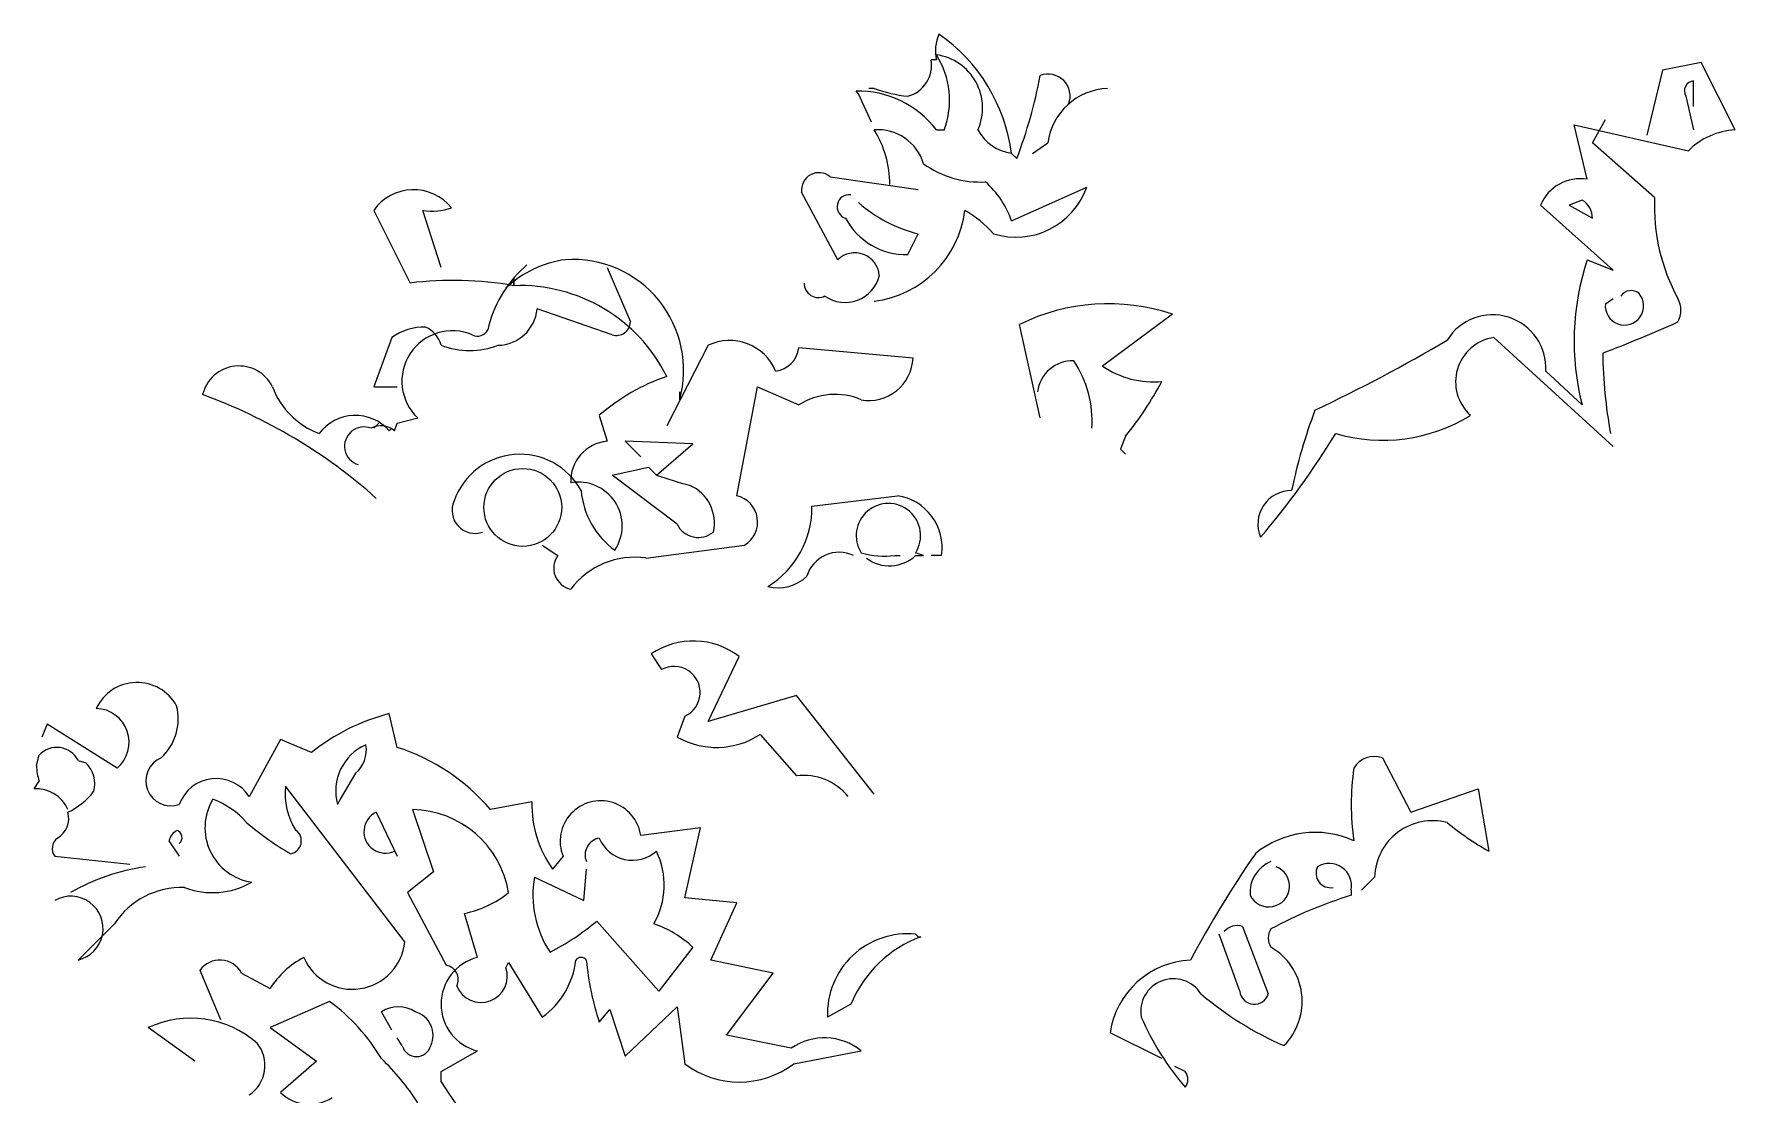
# Model space of a CAD drawing. Header units: millimetres. Extents: x 12377 to 30673, y 89761 to 101952.
# Drawn here: x 23637.3 to 23873.2, y 95280.4 to 95427.5 of the extents above; entities that cross this region are included whole.
import ezdxf

# ---------------------------------------------------------------- set-up
doc = ezdxf.new("R2010")
doc.units = ezdxf.units.MM

# ---------------------------------------------------------------- blocks, each defined once
blk = doc.blocks.new('A$C01BA3A1A')
at = {"linetype": 'Continuous'}
for p, q in [((301.68, 1479.76), (300.39, 1479.76)), ((491.11, 1479.11), (481.48, 1477.19)), ((499.46, 1462.42), (491.11, 1479.11)), ((481.48, 1477.19), (477.63, 1461.13)), ((489.19, 1468.2), (489.19, 1474.62)), ((282.41, 1471.41), (281.77, 1472.05)), ((285.62, 1464.34), (282.41, 1471.41)), ((286.27, 1472.69), (284.98, 1472.69)), ((487.26, 1470.77), (489.19, 1462.42)), ((301.68, 1462.42), (303.6, 1462.42)), ((462.86, 1450.22), (459.65, 1463.7)), ((459.65, 1463.7), (487.9, 1457.28)), ((464.14, 1459.21), (467.35, 1464.99)), ((325.44, 1456.64), (329.29, 1459.21)), ((479.55, 1445.72), (464.14, 1459.21)), ((321.58, 1455.35), (320.3, 1456.64)), ((275.35, 1450.86), (297.18, 1447.65)), ((277.28, 1430.31), (268.29, 1447.01)), ((320.3, 1439.94), (338.92, 1448.29)), ((461.57, 1445.08), (458.36, 1443.79)), ((162.33, 1442.51), (171.32, 1424.53)), ((179.03, 1428.38), (174.53, 1442.51)), ((469.28, 1427.74), (451.3, 1443.79)), ((458.36, 1443.79), (464.14, 1440.58)), ((294.61, 1431.59), (297.18, 1436.73)), ((199.58, 1428.38), (200.22, 1429.03)), ((220.12, 1428.38), (225.9, 1414.9)), ((462.86, 1430.31), (469.28, 1427.74)), ((197.01, 1425.81), (195.08, 1423.25)), ((197.01, 1425.81), (197.01, 1423.89)), ((197.01, 1423.89), (197.01, 1425.81)), ((467.35, 1419.39), (469.28, 1420.68)), ((221.41, 1411.69), (202.79, 1418.11)), ((360.11, 1416.82), (342.78, 1403.98)), ((327.36, 1391.14), (322.23, 1414.26)), ((166.83, 1411.05), (162.33, 1398.84)), ((245.17, 1409.12), (234.89, 1389.21)), ((295.9, 1405.91), (267.64, 1408.48)), ((469.28, 1384.07), (439.74, 1411.05)), ((162.33, 1398.84), (168.11, 1398.84)), ((252.23, 1371.87), (257.37, 1398.84)), ((257.37, 1398.84), (267.64, 1394.35)), ((452.58, 1402.7), (461.57, 1394.35)), ((238.1, 1395.63), (238.1, 1397.56)), ((168.11, 1389.85), (173.25, 1391.14)), ((218.2, 1391.78), (220.12, 1385.36)), ((163.62, 1389.85), (162.33, 1388.57)), ((162.33, 1388.57), (163.62, 1389.85)), ((166.18, 1387.93), (166.83, 1388.57)), ((167.47, 1387.93), (168.11, 1389.85)), ((348.55, 1386.64), (347.27, 1383.43)), ((241.32, 1384.72), (224.62, 1385.36)), ((224.62, 1385.36), (228.47, 1381.51)), ((232.33, 1377.01), (241.32, 1384.72)), ((347.27, 1383.43), (348.55, 1382.15)), ((221.41, 1377.01), (230.4, 1378.94)), ((230.4, 1378.94), (232.33, 1377.01)), ((237.46, 1364.81), (221.41, 1377.01)), ((270.85, 1369.31), (292.05, 1371.87)), ((204.07, 1359.67), (207.92, 1357.1)), ((229.76, 1356.46), (254.16, 1359.67)), ((291.4, 1357.1), (292.69, 1357.1)), ((298.47, 1357.1), (296.54, 1357.75)), ((296.54, 1357.1), (298.47, 1357.1)), ((302.96, 1357.1), (300.39, 1357.1)), ((231.04, 1332.7), (233.61, 1328.85)), ((245.17, 1316.01), (252.87, 1332.06)), ((267, 1322.43), (245.17, 1316.01)), ((286.27, 1298.03), (267, 1322.43)), ((81.42, 1315.36), (80.14, 1312.15)), ((98.76, 1304.45), (81.42, 1315.36)), ((168.11, 1309.59), (166.18, 1317.93)), ((239.39, 1317.29), (237.46, 1312.15)), ((139.21, 1311.51), (131.51, 1297.38)), ((146.92, 1308.3), (139.21, 1311.51)), ((258.01, 1312.8), (267, 1302.52)), ((78.85, 1305.09), (79.49, 1307.66)), ((89.13, 1306.37), (91.05, 1305.73)), ((412.13, 1307.02), (419.19, 1293.53)), ((157.84, 1303.16), (153.98, 1296.74)), ((78.21, 1299.31), (79.49, 1301.24)), ((170.04, 1261.42), (140.5, 1299.95)), ((419.19, 1293.53), (435.89, 1299.31)), ((435.89, 1299.31), (438.46, 1283.9)), ((153.98, 1296.74), (153.34, 1295.46)), ((162.97, 1293.53), (168.11, 1282.62)), ((171.96, 1294.17), (177.1, 1278.76)), ((201.5, 1296.1), (191.23, 1294.17)), ((243.24, 1289.68), (228.47, 1287.75)), ((239.39, 1272.34), (243.24, 1289.68)), ((111.6, 1286.47), (114.17, 1282.62)), ((83.35, 1282.62), (101.97, 1280.69)), ((209.21, 1282.62), (206.64, 1279.4)), ((177.1, 1278.76), (170.68, 1273.63)), ((202.14, 1277.48), (214.35, 1271.7)), ((214.35, 1271.7), (214.99, 1279.4)), ((410.2, 1277.48), (406.99, 1274.27)), ((170.68, 1273.63), (180.31, 1255.65)), ((252.23, 1271.06), (239.39, 1272.34)), ((404.42, 1274.27), (404.42, 1272.98)), ((188.02, 1257.57), (184.81, 1268.49)), ((245.81, 1256.93), (252.23, 1271.06)), ((98.12, 1265.92), (89.13, 1256.93)), ((232.97, 1249.22), (217.56, 1266.56)), ((377.45, 1265.28), (383.87, 1248.58)), ((241.32, 1260.14), (232.97, 1249.22)), ((296.54, 1263.35), (297.18, 1262.71)), ((297.18, 1262.71), (297.82, 1262.71)), ((376.81, 1249.22), (371.67, 1263.35)), ((195.08, 1255), (195.72, 1256.29)), ((195.72, 1256.29), (204.07, 1242.8)), ((261.22, 1253.72), (245.81, 1256.93)), ((124.44, 1242.16), (119.31, 1254.36)), ((129.58, 1253.72), (136.65, 1249.87)), ((249.66, 1238.31), (261.22, 1253.72)), ((151.41, 1246.66), (136.65, 1240.23)), ((166.83, 1239.59), (164.26, 1244.09)), ((218.2, 1241.52), (220.77, 1244.73)), ((220.77, 1244.73), (224.62, 1233.17)), ((224.62, 1233.17), (237.46, 1245.37)), ((237.46, 1245.37), (239.39, 1231.24)), ((280.49, 1246.01), (274.71, 1242.8)), ((118.02, 1231.89), (106.46, 1240.23)), ((136.65, 1240.23), (148.2, 1231.89)), ((357.54, 1232.53), (344.7, 1238.95)), ((169.39, 1235.74), (168.11, 1237.66)), ((179.03, 1229.32), (188.02, 1234.45)), ((265.72, 1235.1), (249.66, 1238.31)), ((266.36, 1231.24), (283.06, 1234.45)), ((148.2, 1231.89), (139.21, 1224.18)), ((363.32, 1229.32), (360.76, 1230.6)), ((179.03, 1226.75), (179.03, 1229.32))]:
    blk.add_line(p, q, dxfattribs=at)
blk.add_circle((199.25, 1368.98), 9.63, dxfattribs=at)
for centre, radius, start, end in [((311.63, 1482), 10.2, 155.8545, 192.7243), ((277.88, 1451.06), 42.78, 7.4912, 55.1662), ((292.5, 1478.48), 8, 285.3317, 9.1978), ((284.02, 1469.8), 20.93, 339.3427, 32.4696), ((299.83, 1467.88), 13.29, 335.7565, 82.0167), ((211.43, 1497.42), 117.92, 339.0983, 349.4844), ((329.34, 1470.81), 5.46, 338.825, 111.175), ((489.51, 1472.05), 2.59, 97.1261, 209.7438), ((282.31, 1447.78), 24.28, 37.0878, 91.2702), ((298.92, 1508.47), 37.95, 250.5235, 263.4873), ((344.67, 1457.19), 15.52, 92.2727, 172.5222), ((287.28, 1450.82), 11.65, 16.2201, 95.0192), ((265.1, 1449.08), 25.02, 359.6668, 32.224), ((321.91, 1467.88), 11.35, 208.7414, 261.8683), ((500.32, 1444.92), 17.52, 92.8026, 135.1224), ((312.49, 1473.49), 23.95, 234.1602, 273.3194), ((272.58, 1447.53), 4.33, 50.2263, 186.9946), ((297.82, 1431.91), 23.87, 19.6553, 47.7248), ((461.11, 1439.74), 10.62, 80.5456, 157.5636), ((172.2, 1435.6), 12.05, 38.821, 144.9973), ((280.07, 1443.42), 2.97, 81.8703, 253.0721), ((321.35, 1454.53), 18.65, 252.6918, 340.4383), ((459.11, 1440.69), 5.03, 358.7818, 60.708), ((526.67, 1443.41), 47.17, 177.1858, 208.8034), ((176.78, 1456.96), 14.62, 261.1596, 289.2292), ((305.6, 1470.86), 35.15, 228.7415, 256.1529), ((283.05, 1445.72), 25.89, 277.1264, 352.8736), ((294.93, 1418.43), 27.76, 41.2499, 60.1713), ((294.1, 1448.42), 16.83, 207.739, 271.7482), ((219.39, 1406.49), 29.53, 132.1581, 167.329), ((213.06, 1404.62), 25.89, 97.1251, 133.9949), ((211.66, 1402.94), 27.43, 344.5649, 93.7824), ((281.49, 1425.93), 6.08, 5.0042, 133.8837), ((523.95, 1410.12), 64.34, 161.7154, 194.1937), ((182.03, 1339.01), 86.18, 79.9952, 97.1406), ((198.56, 1383.33), 40.58, 26.454, 92.1914), ((272.46, 1424.47), 3.53, 178.9595, 297.0297), ((279.09, 1428.4), 8.68, 234.6449, 347.064), ((472.08, 1418.89), 4.75, 173.9046, 40.3008), ((473.74, 1419.6), 3.07, 50.404, 145.8562), ((479.87, 1417.79), 6.18, 332.1037, 27.8963), ((192.91, 1419.03), 9.92, 271.3927, 354.6575), ((344.28, 1369.72), 49.69, 71.4154, 116.3417), ((439.41, 1403.47), 13.2, 356.6422, 148.3067), ((174.85, 1399.81), 13.81, 88.6678, 125.5376), ((181.79, 1400.23), 12.48, 66.6587, 226.7915), ((172.36, 1407.3), 6.92, 15.2565, 65.9461), ((188.02, 1414.26), 2.87, 243.4363, 333.4336), ((222.41, 1415.04), 3.5, 253.4135, 357.6619), ((318.03, 1792.85), 413.33, 291.0824, 293.8764), ((186.09, 1427.9), 20.07, 249.3914, 290.6086), ((250.48, 1398.01), 12.31, 22.3673, 115.5577), ((260.9, 1409.44), 6.81, 278.1306, 351.8694), ((226.85, 1751.1), 395.74, 295.2138, 300.5808), ((441.36, 1400.06), 11.1, 98.3779, 228.2236), ((587.15, 1408.8), 120.46, 180.7655, 190.2895), ((128.97, 1394.72), 9.28, 26.3599, 166.3205), ((284.96, 1406.41), 10.95, 259.9562, 357.3634), ((335.42, 1396.51), 8.76, 88.0915, 173.1111), ((312.92, 1390.18), 27.34, 356.6336, 33.5034), ((355.55, 1422.7), 22.66, 235.6994, 275.0589), ((155.43, 1405.43), 19.3, 199.9433, 250.0567), ((251.3, 1353.69), 50.47, 108.9719, 130.9913), ((276.93, 1444.13), 91.84, 321.2477, 331.3721), ((74.3, 1271.58), 133.39, 48.3361, 69.9882), ((276.56, 1380.44), 16.53, 66.8673, 122.66), ((157.77, 1380.67), 11.11, 40.7812, 143.461), ((521.98, 1345.53), 135.18, 159.4137, 168.2079), ((412.22, 1426.97), 41.36, 253.6319, 301.7018), ((159.89, 1384.14), 4.78, 67.8569, 252.8355), ((164.13, 1384.25), 4.97, 47.8227, 119.4969), ((231.62, 1490.18), 197.81, 319.4582, 328.6575), ((198.54, 1364.87), 17.28, 28.6577, 160.676), ((221.05, 1375.48), 9.93, 95.3627, 182.2655), ((213.01, 1364.4), 10.85, 326.3773, 99.9797), ((266.04, 1471.73), 100.54, 250.4078, 255.3868), ((236.5, 1365.13), 10.2, 347.2771, 65.853), ((187.41, 1368.24), 5.68, 155.551, 289.4699), ((234.04, 1374.91), 20.42, 184.9262, 234.0255), ((250.76, 1365.39), 6.65, 300.7741, 77.1712), ((247.9, 1368.95), 22.96, 301.6232, 0.8972), ((289.8, 1361.99), 7.97, 327.8275, 212.1725), ((290.16, 1359.06), 12.95, 351.3005, 81.6379), ((389.61, 1364.84), 8.32, 89.6849, 202.935), ((242.72, 1367.43), 5.88, 206.4234, 309.3871), ((212.21, 1353.96), 5.31, 143.7181, 258.3569), ((227, 1336.77), 19.89, 82.0367, 142.9222), ((277.6, 1349.48), 8.4, 65.1486, 162.7763), ((288.83, 1378.3), 21.35, 254.292, 276.9106), ((290.06, 1363.99), 9.46, 232.777, 313.2486), ((262.51, 1359.11), 10.05, 255.1866, 314.6762), ((241.51, 1317.26), 18.66, 52.4861, 124.1445), ((236.69, 1323.17), 6.47, 294.6288, 118.5013), ((103.74, 1314.48), 11.17, 28.8, 154.8953), ((93.37, 1310.85), 8.37, 310.1038, 88.2542), ((100.9, 1316.65), 13.03, 312.3377, 14.2638), ((178.87, 1268.48), 51.05, 104.3871, 128.743), ((165.49, 1298.72), 12.58, 113.8393, 195.0408), ((152.94, 1308.94), 7.57, 310.2721, 9.7617), ((247.21, 1329.31), 19.74, 240.4002, 303.1796), ((83.86, 1303.67), 5.92, 27.2018, 137.6089), ((112.08, 1301.3), 6.2, 112.8334, 289.6676), ((152.93, 1261.77), 50.17, 40.2336, 72.3863), ((410.2, 1301.32), 6.02, 71.3245, 148.6417), ((88.81, 1304.77), 9.96, 178.153, 200.7717), ((86.13, 1300.6), 7.12, 344.292, 46.2182), ((123.31, 1292.16), 9.72, 32.5018, 160.1785), ((268.84, 1288.5), 14.14, 38.9181, 97.4791), ((466.39, 1295.46), 61.98, 171.6603, 188.3397), ((78.87, 1291.03), 8.31, 22.2343, 94.5507), ((79.49, 1308.94), 16.95, 294.625, 322.6946), ((156.79, 1298.03), 16.41, 173.2588, 213.2223), ((81.26, 1291.93), 5.54, 299.54, 16.8572), ((134.18, 1289.68), 13.64, 148.806, 261.4237), ((115.13, 1277.16), 20.93, 41.2701, 69.3396), ((165.22, 1288.72), 5.31, 115.0169, 295.0169), ((171.58, 1269.73), 24.45, 9.1773, 89.112), ((229.11, 1295.46), 27.62, 178.6678, 215.5376), ((218.54, 1286.32), 10.04, 8.1977, 201.6651), ((116.42, 1284.86), 5.08, 124.6952, 161.565), ((113.05, 1287.27), 1.83, 307.8756, 74.7443), ((173.81, 1340.22), 65.35, 228.9142, 240.6506), ((141.19, 1286.42), 3.22, 280.67, 54.2724), ((424.56, 1277.07), 14.36, 75.3881, 178.3517), ((474.83, 1347.81), 73.54, 230.6282, 240.3547), ((85.92, 1284.54), 3.21, 126.8712, 216.8686), ((218.9, 1282.94), 4.23, 99.6055, 202.2853), ((226.4, 1290.52), 8.88, 202.5676, 311.8238), ((395.45, 1265.19), 23.35, 65.6901, 129.3016), ((215.12, 1275.51), 19.14, 329.915, 25.9942), ((602.51, 1129.93), 269.67, 145.3494, 151.9046), ((387.66, 1273.64), 8.31, 112.2343, 184.5507), ((398.96, 1275.3), 5.56, 349.2674, 121.3423), ((113.61, 1227.24), 53.37, 98.392, 119.6593), ((227.35, 1272.98), 25.6, 169.8881, 213.4906), ((384, 1275.23), 5.14, 205.9859, 69.4668), ((399.28, 1278.44), 3.59, 153.4356, 280.3042), ((87.29, 1264.73), 8.01, 283.2635, 119.4777), ((114.83, 1254.9), 20.02, 88.2106, 146.6045), ((122.45, 1293.13), 19.51, 248.9923, 299.8051), ((179.62, 1293.67), 25.71, 281.6316, 308.7706), ((437.44, 1166.33), 111.65, 107.2037, 118.2982), ((176.77, 1315.21), 63.48, 297.4087, 309.9715), ((223.01, 1240.55), 26.81, 46.9431, 71.1294), ((376.17, 1261.26), 4.21, 72.2565, 139.6343), ((388.05, 1262.39), 4.19, 147.529, 212.471), ((157.01, 1262.8), 13.1, 203.4995, 353.9928), ((294.57, 1243.57), 19.88, 84.32, 182.2086), ((308.37, 1234.41), 30.2, 110.4333, 157.4048), ((376.76, 1246.71), 15.51, 314.9955, 59.9962), ((124.25, 1250.93), 6.02, 27.6245, 145.2228), ((155.08, 1238.27), 21.77, 117.5856, 147.8332), ((190.93, 1246.01), 11.92, 104.1438, 255.8562), ((179.67, 1252.11), 3.59, 333.4349, 79.6952), ((192.04, 1259.44), 20.53, 305.8697, 352.9719), ((213.7, 1255.97), 1.61, 36.8699, 143.1301), ((284.14, 1263.3), 69.45, 185.2603, 198.2763), ((365.6, 1235.82), 21.14, 92.702, 171.4763), ((188.91, 1252.94), 6.5, 201.9607, 18.489), ((360.37, 1244.21), 8.09, 32.6813, 190.06), ((421.17, 1312.12), 83.38, 229.6392, 246.35), ((380.41, 1249.62), 3.62, 186.3403, 343.2708), ((123, 1207.92), 48.04, 30.812, 53.7354), ((168.43, 1237.99), 7.39, 55.6204, 124.3796), ((171.05, 1238.31), 5.98, 334.5813, 74.969), ((413.88, 1269.4), 66.98, 203.3987, 220.9927), ((116.96, 1217.36), 25.16, 49.0929, 114.6469), ((126.62, 1230.84), 8.78, 303.8075, 39.131), ((172.93, 1236.7), 3.66, 195.2553, 344.7447), ((273.96, 1223.26), 14.42, 50.8963, 124.8615), ((120.46, 1187.3), 62.96, 33.0237, 45.9212), ((252.87, 1249.22), 22.48, 233.1306, 306.8694), ((396.13, 1368.44), 259.25, 213.1307, 218.9241), ((360.76, 1227.39), 3.21, 323.1306, 36.8694), ((146.44, 1231.61), 10.37, 225.7991, 302.7798)]:
    blk.add_arc(centre, radius, start, end, dxfattribs=at)

msp = doc.modelspace()

# ---------------------------------------------------------------- block references
at = {"xscale": 0.5599999999999999, "yscale": 0.5599999999999999, "zscale": 0.5599999999999999}
msp.add_blockref('A$C01BA3A1A', (23593.48, 94595.21), dxfattribs=at)

doc.saveas('drawing.dxf')
